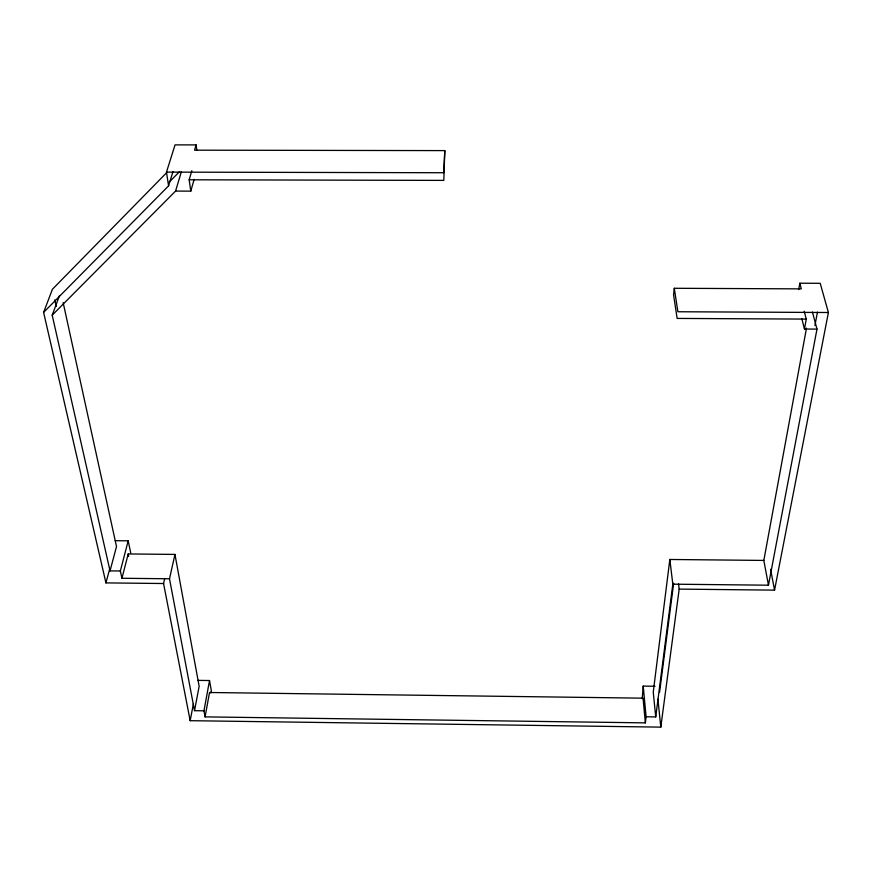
<?xml version="1.0" encoding="UTF-8"?>
<svg xmlns="http://www.w3.org/2000/svg" width="872" height="872" viewBox="0 0 872 872"><rect width="100%" height="100%" fill="white"/><g stroke="black" fill="none" stroke-linecap="round" stroke-linejoin="round"><path stroke-width="1.31" d="M166.476 172.122L175.054 144.872L196.102 144.905L194.554 150.18L444.807 150.605L443.717 172.732L166.476 172.122L168.569 185.878L43.6 312.405L105.937 582.899L163.565 583.521L164.732 578.398M678.536 583.902L679.19 589.101L774.554 590.137L828.4 312.514L820.214 283.313L799.82 283.215L801.303 288.872L674.285 288.283L673.566 294.91L677.141 318.422L806.273 319.098L804.453 329.027L816.988 329.104L768.461 585.199L672.824 584.175L669.827 559.475L763.828 560.434L768.461 585.199M655.014 686.253L643.209 686.101L642.239 698.646M197.955 680.378L209.531 680.531L203.961 710.811L205.073 716.882L645.367 722.866L646.108 716.773L643.209 686.101M669.827 559.475L653.248 692.183L655.733 716.904L646.108 716.773M655.733 716.904L672.824 584.175M659.57 692.27L673.653 583.237M163.565 583.521L190.172 720.686L660.802 727.128L679.19 589.101M798.708 289.558L799.82 283.215M205.073 716.882L209.531 692.499L643.056 698.167L645.367 722.866M210.882 692.989L211.307 690.635L209.531 680.531M763.828 560.434L806.491 328.123M814.939 325.463L817.446 312.132M203.961 710.811L194.511 710.68L199.154 686.297L174.956 554.418L128.206 553.949L121.949 578.267L169.495 578.779L174.956 554.418M190.172 720.686L193.453 703.584M121.949 578.267L120.358 570.986L128.184 540.825L115.224 540.695M105.937 582.899L109.796 568.468M120.358 570.986L110.036 570.877L116.51 546.57L63.155 302.628M110.036 570.877L52.2 315.173L175.566 191.088L190.772 191.132L194.151 179.338M190.772 191.132L189.17 179.796L191.818 170.716M175.566 191.088L181.441 171.522M168.569 185.878L172.994 171.566M52.2 315.173L59.47 295.673M43.6 312.405L52.407 289.275L166.814 172.514M168.841 182.488L179.36 171.817M189.17 179.796L443.815 180.395L444.807 150.605M828.4 312.514L677.893 311.751L674.285 288.283M812.421 312.002L816.988 329.104M804.224 311.228L806.273 319.098M801.837 318.825L804.453 329.027M54.773 299.881L56.255 306.519M128.206 553.949L128.718 556.347M128.184 540.825L130.735 552.892M770.586 569.274L774.554 590.137M169.495 578.779L194.511 710.68M196.102 144.905L196.832 150.257M657.924 699.126L660.802 727.128"/></g></svg>
